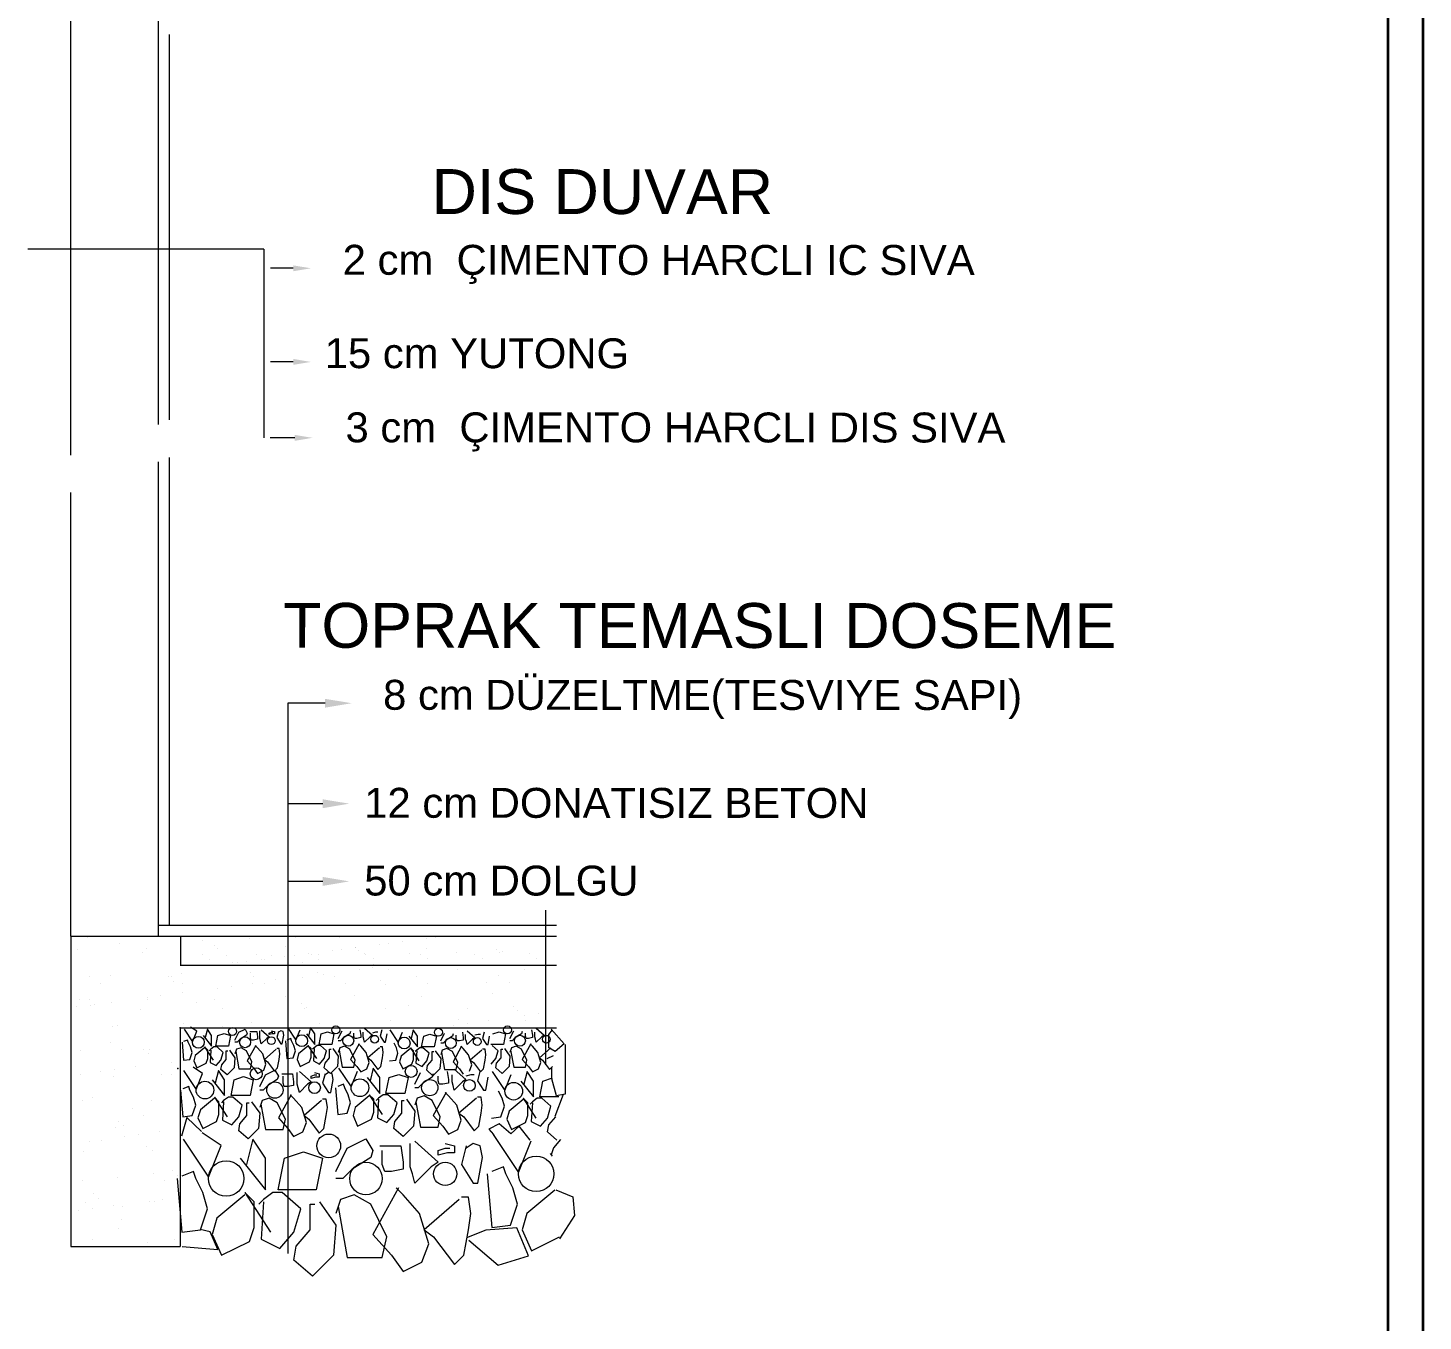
# Model space of a CAD drawing. Header units: inches. Extents: x -7543 to -822, y 102837 to 190349.
# Drawn here: x -822.149 to -821.9896, y 102836.8898 to 102837.0377 of the extents above; entities that cross this region are included whole.
import ezdxf

# ---------------------------------------------------------------- set-up
doc = ezdxf.new("R2010")
doc.units = ezdxf.units.IN
doc.header["$MEASUREMENT"] = 0
doc.layers.add('DUVAR', color=7, linetype='Continuous', lineweight=35, true_color=0xfc4642)
doc.layers.add('PENCERE', color=7, linetype='Continuous', lineweight=18, true_color=0xffb360)
doc.styles.add('MAHAL', font='arial.ttf', dxfattribs={"height": 0.13})

msp = doc.modelspace()

# ---------------------------------------------------------------- linework, layer by layer
at = {"layer": 'DUVAR'}
for p, q in [((-821.98956, 102836.66508), (-821.98956, 102837.43946)), ((-821.99356, 102836.66908), (-821.99356, 102837.43546))]:
    msp.add_line(p, q, dxfattribs=at)
at = {"layer": 'PENCERE'}
for p, q in [((-822.14412, 102836.98882), (-822.14412, 102837.03847)), ((-822.13412, 102836.99236), (-822.13412, 102837.03847)), ((-822.13287, 102837.03694), (-822.13287, 102836.99288)), ((-822.12208, 102837.0124), (-822.14903, 102837.0124)), ((-822.12208, 102837.0124), (-822.12208, 102836.99082)), ((-822.1187, 102837.01021), (-822.12131, 102837.01021)), ((-822.1187, 102836.9995), (-822.12131, 102836.9995)), ((-822.11852, 102836.99082), (-822.12135, 102836.99082)), ((-822.13412, 102836.93384), (-822.13412, 102836.98806)), ((-822.13287, 102836.98856), (-822.13287, 102836.93509)), ((-822.14412, 102836.93384), (-822.14412, 102836.98457)), ((-822.11931, 102836.96047), (-822.11931, 102836.89755)), ((-822.11507, 102836.96047), (-822.11931, 102836.96047)), ((-822.11533, 102836.94898), (-822.11925, 102836.94898)), ((-822.11533, 102836.94009), (-822.11925, 102836.94009)), ((-822.08988, 102836.93679), (-822.08988, 102836.91911)), ((-822.13404, 102836.93509), (-822.08862, 102836.93509)), ((-822.14412, 102836.93384), (-822.14412, 102836.89834)), ((-822.14412, 102836.93384), (-822.08862, 102836.93384)), ((-822.14224, 102836.93367), (-822.14224, 102836.93367)), ((-822.13156, 102836.93052), (-822.13156, 102836.93388)), ((-822.12911, 102836.93338), (-822.12911, 102836.93338)), ((-822.12371, 102836.93358), (-822.12371, 102836.93358)), ((-822.11848, 102836.93364), (-822.11848, 102836.93364)), ((-822.11336, 102836.93362), (-822.11336, 102836.93362)), ((-822.10796, 102836.93381), (-822.10796, 102836.93381)), ((-822.10622, 102836.93324), (-822.10622, 102836.93324)), ((-822.1035, 102836.9336), (-822.1035, 102836.9336)), ((-822.10246, 102836.93373), (-822.10246, 102836.93373)), ((-822.14337, 102836.93232), (-822.14337, 102836.93232)), ((-822.13858, 102836.933), (-822.13858, 102836.933)), ((-822.13591, 102836.93191), (-822.13591, 102836.93191)), ((-822.13552, 102836.93242), (-822.13552, 102836.93242)), ((-822.12909, 102836.93173), (-822.12909, 102836.93173)), ((-822.12774, 102836.93281), (-822.12774, 102836.93281)), ((-822.12737, 102836.93247), (-822.12737, 102836.93247)), ((-822.12629, 102836.9316), (-822.12629, 102836.9316)), ((-822.12287, 102836.93174), (-822.12287, 102836.93174)), ((-822.12118, 102836.93157), (-822.12118, 102836.93157)), ((-822.11961, 102836.93263), (-822.11961, 102836.93263)), ((-822.11861, 102836.93161), (-822.11861, 102836.93161)), ((-822.11698, 102836.93182), (-822.11698, 102836.93182)), ((-822.11664, 102836.93175), (-822.11664, 102836.93175)), ((-822.11577, 102836.93177), (-822.11577, 102836.93177)), ((-822.11427, 102836.93218), (-822.11427, 102836.93218)), ((-822.11323, 102836.93232), (-822.11323, 102836.93232)), ((-822.11161, 102836.93256), (-822.11161, 102836.93256)), ((-822.1116, 102836.93253), (-822.1116, 102836.93253)), ((-822.11124, 102836.93222), (-822.11124, 102836.93222)), ((-822.11054, 102836.93184), (-822.11054, 102836.93184)), ((-822.11041, 102836.93176), (-822.11041, 102836.93176)), ((-822.10888, 102836.93289), (-822.10888, 102836.93289)), ((-822.10784, 102836.93302), (-822.10784, 102836.93302)), ((-822.10542, 102836.93181), (-822.10542, 102836.93181)), ((-822.10418, 102836.93177), (-822.10418, 102836.93177)), ((-822.10349, 102836.93238), (-822.10349, 102836.93238)), ((-822.10002, 102836.93201), (-822.10002, 102836.93201)), ((-822.09795, 102836.93178), (-822.09795, 102836.93178)), ((-822.09549, 102836.93231), (-822.09549, 102836.93231)), ((-822.09512, 102836.93198), (-822.09512, 102836.93198)), ((-822.09479, 102836.93207), (-822.09479, 102836.93207)), ((-822.09172, 102836.93179), (-822.09172, 102836.93179)), ((-822.13162, 102836.93053), (-822.08862, 102836.93053)), ((-822.13153, 102836.93153), (-822.13153, 102836.93153)), ((-822.12825, 102836.93119), (-822.12825, 102836.93119)), ((-822.12563, 102836.93087), (-822.12563, 102836.93087)), ((-822.12503, 102836.93076), (-822.12503, 102836.93076)), ((-822.12399, 102836.9309), (-822.12399, 102836.9309)), ((-822.12237, 102836.93111), (-822.12237, 102836.93111)), ((-822.12202, 102836.9312), (-822.12202, 102836.9312)), ((-822.11965, 102836.93147), (-822.11965, 102836.93147)), ((-822.11762, 102836.93081), (-822.11762, 102836.93081)), ((-822.11579, 102836.93121), (-822.11579, 102836.93121)), ((-822.11117, 102836.93), (-822.11117, 102836.93)), ((-822.10961, 102836.9302), (-822.10961, 102836.9302)), ((-822.10957, 102836.93122), (-822.10957, 102836.93122)), ((-822.1095, 102836.93063), (-822.1095, 102836.93063)), ((-822.10783, 102836.92996), (-822.10783, 102836.92996)), ((-822.10717, 102836.93052), (-822.10717, 102836.93052)), ((-822.10334, 102836.93123), (-822.10334, 102836.93123)), ((-822.1015, 102836.93056), (-822.1015, 102836.93056)), ((-822.09998, 102836.93006), (-822.09998, 102836.93006)), ((-822.09711, 102836.93124), (-822.09711, 102836.93124)), ((-822.09231, 102836.93002), (-822.09231, 102836.93002)), ((-822.09088, 102836.93126), (-822.09088, 102836.93126)), ((-822.14197, 102836.9292), (-822.14197, 102836.9292)), ((-822.14071, 102836.92839), (-822.14071, 102836.92839)), ((-822.13957, 102836.92931), (-822.13957, 102836.92931)), ((-822.13293, 102836.92917), (-822.13293, 102836.92917)), ((-822.13263, 102836.92922), (-822.13263, 102836.92922)), ((-822.13237, 102836.92867), (-822.13237, 102836.92867)), ((-822.13146, 102836.9296), (-822.13146, 102836.9296)), ((-822.13137, 102836.92841), (-822.13137, 102836.92841)), ((-822.12361, 102836.9297), (-822.12361, 102836.9297)), ((-822.12332, 102836.9284), (-822.12332, 102836.9284)), ((-822.12329, 102836.92923), (-822.12329, 102836.92923)), ((-822.12202, 102836.92843), (-822.12202, 102836.92843)), ((-822.12075, 102836.92891), (-822.12075, 102836.92891)), ((-822.11925, 102836.92893), (-822.11925, 102836.92893)), ((-822.11769, 102836.92914), (-822.11769, 102836.92914)), ((-822.11594, 102836.92967), (-822.11594, 102836.92967)), ((-822.11525, 102836.92946), (-822.11525, 102836.92946)), ((-822.11395, 102836.92925), (-822.11395, 102836.92925)), ((-822.11268, 102836.92844), (-822.11268, 102836.92844)), ((-822.10874, 102836.9288), (-822.10874, 102836.9288)), ((-822.1046, 102836.92927), (-822.1046, 102836.92927)), ((-822.10334, 102836.92846), (-822.10334, 102836.92846)), ((-822.09656, 102836.92854), (-822.09656, 102836.92854)), ((-822.09526, 102836.92928), (-822.09526, 102836.92928)), ((-822.094, 102836.92848), (-822.094, 102836.92848)), ((-822.1354, 102836.92681), (-822.1354, 102836.92681)), ((-822.13384, 102836.92701), (-822.13384, 102836.92701)), ((-822.1314, 102836.92733), (-822.1314, 102836.92733)), ((-822.12732, 102836.92787), (-822.12732, 102836.92787)), ((-822.12576, 102836.92808), (-822.12576, 102836.92808)), ((-822.11955, 102836.92689), (-822.11955, 102836.92689)), ((-822.1117, 102836.92699), (-822.1117, 102836.92699)), ((-822.10819, 102836.9283), (-822.10819, 102836.9283)), ((-822.10403, 102836.92696), (-822.10403, 102836.92696)), ((-822.09592, 102836.92725), (-822.09592, 102836.92725)), ((-822.14348, 102836.92574), (-822.14348, 102836.92574)), ((-822.14318, 102836.92654), (-822.14318, 102836.92654)), ((-822.14195, 102836.92654), (-822.14195, 102836.92654)), ((-822.14191, 102836.92595), (-822.14191, 102836.92595)), ((-822.14139, 102836.92603), (-822.14139, 102836.92603)), ((-822.13947, 102836.92627), (-822.13947, 102836.92627)), ((-822.13615, 102836.92549), (-822.13615, 102836.92549)), ((-822.13533, 102836.92664), (-822.13533, 102836.92664)), ((-822.12976, 102836.92627), (-822.12976, 102836.92627)), ((-822.12766, 102836.9266), (-822.12766, 102836.9266)), ((-822.12681, 102836.92551), (-822.12681, 102836.92551)), ((-822.11776, 102836.92617), (-822.11776, 102836.92617)), ((-822.11747, 102836.92552), (-822.11747, 102836.92552)), ((-822.11721, 102836.92566), (-822.11721, 102836.92566)), ((-822.10813, 102836.92554), (-822.10813, 102836.92554)), ((-822.10558, 102836.92591), (-822.10558, 102836.92591)), ((-822.09878, 102836.92556), (-822.09878, 102836.92556)), ((-822.09357, 102836.9258), (-822.09357, 102836.9258)), ((-822.09302, 102836.9253), (-822.09302, 102836.9253)), ((-822.13878, 102836.92364), (-822.13878, 102836.92364)), ((-822.13127, 102836.92382), (-822.13127, 102836.92382)), ((-822.12342, 102836.92392), (-822.12342, 102836.92392)), ((-822.11575, 102836.92389), (-822.11575, 102836.92389)), ((-822.10764, 102836.92418), (-822.10764, 102836.92418)), ((-822.10033, 102836.92366), (-822.10033, 102836.92366)), ((-822.09979, 102836.92428), (-822.09979, 102836.92428)), ((-822.09877, 102836.92386), (-822.09877, 102836.92386)), ((-822.09633, 102836.92418), (-822.09633, 102836.92418)), ((-822.09226, 102836.92472), (-822.09226, 102836.92472)), ((-822.09212, 102836.92424), (-822.09212, 102836.92424)), ((-822.0907, 102836.92493), (-822.0907, 102836.92493)), ((-822.13938, 102836.92353), (-822.13938, 102836.92353)), ((-822.13162, 102836.92334), (-822.08862, 102836.92334)), ((-822.13162, 102836.92334), (-822.13162, 102836.89834)), ((-822.13118, 102836.92319), (-822.13021, 102836.92174)), ((-822.12973, 102836.92295), (-822.13045, 102836.92343)), ((-822.13021, 102836.92174), (-822.12973, 102836.92295)), ((-822.12901, 102836.92246), (-822.12804, 102836.92126)), ((-822.12852, 102836.92319), (-822.12876, 102836.92222)), ((-822.12804, 102836.92246), (-822.12852, 102836.92319)), ((-822.12804, 102836.92126), (-822.12804, 102836.92246)), ((-822.12756, 102836.92126), (-822.12732, 102836.92246)), ((-822.12732, 102836.92246), (-822.12659, 102836.92271)), ((-822.12678, 102836.92354), (-822.12678, 102836.92354)), ((-822.12659, 102836.92271), (-822.12587, 102836.92246)), ((-822.12587, 102836.92246), (-822.12611, 102836.92126)), ((-822.12537, 102836.92195), (-822.12492, 102836.92284)), ((-822.12475, 102836.92204), (-822.1251, 102836.92169)), ((-822.12492, 102836.92284), (-822.12421, 102836.9232)), ((-822.12404, 102836.92249), (-822.12475, 102836.92204)), ((-822.12421, 102836.9232), (-822.12395, 102836.92275)), ((-822.12395, 102836.92275), (-822.12404, 102836.92249)), ((-822.12368, 102836.92293), (-822.12288, 102836.92293)), ((-822.12359, 102836.92258), (-822.12359, 102836.92275)), ((-822.12359, 102836.92222), (-822.12359, 102836.92258)), ((-822.1235, 102836.92195), (-822.12359, 102836.92222)), ((-822.12279, 102836.92204), (-822.12324, 102836.92195)), ((-822.12288, 102836.92293), (-822.12279, 102836.92231)), ((-822.12279, 102836.92231), (-822.12279, 102836.92204)), ((-822.12253, 102836.92266), (-822.12253, 102836.92302)), ((-822.12253, 102836.92213), (-822.12253, 102836.92266)), ((-822.12244, 102836.92187), (-822.12253, 102836.92213)), ((-822.12235, 102836.92311), (-822.12146, 102836.92231)), ((-822.12173, 102836.92213), (-822.12235, 102836.92151)), ((-822.12146, 102836.92231), (-822.12173, 102836.92213)), ((-822.12146, 102836.92275), (-822.1212, 102836.92284)), ((-822.12146, 102836.92258), (-822.12146, 102836.92275)), ((-822.12111, 102836.92266), (-822.12146, 102836.92258)), ((-822.1212, 102836.92302), (-822.12084, 102836.92293)), ((-822.1212, 102836.92284), (-822.12102, 102836.92284)), ((-822.12084, 102836.92266), (-822.12111, 102836.92266)), ((-822.12084, 102836.92293), (-822.12084, 102836.92266)), ((-822.1204, 102836.92293), (-822.12057, 102836.92222)), ((-822.12057, 102836.92222), (-822.12013, 102836.92151)), ((-822.12013, 102836.92302), (-822.1204, 102836.92284)), ((-822.11986, 102836.92293), (-822.12013, 102836.92302)), ((-822.11995, 102836.92151), (-822.11978, 102836.92249)), ((-822.11978, 102836.92249), (-822.11986, 102836.92293)), ((-822.11898, 102836.92213), (-822.11942, 102836.92195)), ((-822.11937, 102836.92337), (-822.1184, 102836.92192)), ((-822.11889, 102836.92187), (-822.11898, 102836.92213)), ((-822.1184, 102836.92192), (-822.11792, 102836.92312)), ((-822.1172, 102836.92264), (-822.11623, 102836.92144)), ((-822.11672, 102836.92337), (-822.11696, 102836.9224)), ((-822.11623, 102836.92264), (-822.11672, 102836.92337)), ((-822.11623, 102836.92144), (-822.11623, 102836.92264)), ((-822.11575, 102836.92144), (-822.11551, 102836.92264)), ((-822.11551, 102836.92264), (-822.11479, 102836.92288)), ((-822.11479, 102836.92288), (-822.11406, 102836.92264)), ((-822.11406, 102836.92264), (-822.1143, 102836.92144)), ((-822.11356, 102836.92213), (-822.11312, 102836.92302)), ((-822.11294, 102836.92222), (-822.11329, 102836.92187)), ((-822.11223, 102836.92266), (-822.11294, 102836.92222)), ((-822.11214, 102836.92293), (-822.11223, 102836.92266)), ((-822.11179, 102836.9224), (-822.11179, 102836.92275)), ((-822.1117, 102836.92213), (-822.11179, 102836.9224)), ((-822.11143, 102836.92213), (-822.1117, 102836.92213)), ((-822.11099, 102836.92222), (-822.11143, 102836.92213)), ((-822.11108, 102836.92311), (-822.11099, 102836.92249)), ((-822.11099, 102836.92249), (-822.11099, 102836.92222)), ((-822.11072, 102836.92231), (-822.11072, 102836.92284)), ((-822.11063, 102836.92204), (-822.11072, 102836.92231)), ((-822.11054, 102836.92169), (-822.11063, 102836.92204)), ((-822.11054, 102836.92329), (-822.10965, 102836.92249)), ((-822.10992, 102836.92231), (-822.11054, 102836.92169)), ((-822.10965, 102836.92249), (-822.10992, 102836.92231)), ((-822.1093, 102836.92284), (-822.10965, 102836.92275)), ((-822.10903, 102836.92284), (-822.1093, 102836.92284)), ((-822.10859, 102836.92311), (-822.10877, 102836.9224)), ((-822.10877, 102836.9224), (-822.10832, 102836.92169)), ((-822.10815, 102836.92169), (-822.10797, 102836.92266)), ((-822.10765, 102836.9231), (-822.10669, 102836.92165)), ((-822.10669, 102836.92165), (-822.1062, 102836.92286)), ((-822.10548, 102836.92238), (-822.10451, 102836.92117)), ((-822.105, 102836.9231), (-822.10524, 102836.92213)), ((-822.10451, 102836.92238), (-822.105, 102836.9231)), ((-822.10451, 102836.92117), (-822.10451, 102836.92238)), ((-822.10403, 102836.92117), (-822.10379, 102836.92238)), ((-822.10379, 102836.92238), (-822.10307, 102836.92262)), ((-822.10307, 102836.92262), (-822.10234, 102836.92238)), ((-822.10234, 102836.92238), (-822.10258, 102836.92117)), ((-822.10184, 102836.92187), (-822.1014, 102836.92275)), ((-822.10051, 102836.9224), (-822.10122, 102836.92195)), ((-822.10042, 102836.92266), (-822.10051, 102836.9224)), ((-822.10007, 102836.92213), (-822.10007, 102836.92249)), ((-822.09998, 102836.92187), (-822.10007, 102836.92213)), ((-822.09936, 102836.92284), (-822.09927, 102836.92222)), ((-822.09927, 102836.92222), (-822.09927, 102836.92195)), ((-822.099, 102836.92204), (-822.099, 102836.92258)), ((-822.09891, 102836.92178), (-822.099, 102836.92204)), ((-822.09882, 102836.92302), (-822.09794, 102836.92222)), ((-822.0982, 102836.92204), (-822.09882, 102836.92142)), ((-822.09794, 102836.92222), (-822.0982, 102836.92204)), ((-822.09758, 102836.92258), (-822.09794, 102836.92249)), ((-822.09731, 102836.92258), (-822.09758, 102836.92258)), ((-822.09687, 102836.92284), (-822.09705, 102836.92213)), ((-822.09705, 102836.92213), (-822.0966, 102836.92142)), ((-822.09643, 102836.92142), (-822.09625, 102836.9224)), ((-822.09589, 102836.92264), (-822.09517, 102836.92288)), ((-822.09517, 102836.92288), (-822.09444, 102836.92264)), ((-822.09444, 102836.92264), (-822.09468, 102836.92144)), ((-822.09394, 102836.92213), (-822.0935, 102836.92302)), ((-822.09332, 102836.92222), (-822.09367, 102836.92187)), ((-822.09261, 102836.92266), (-822.09332, 102836.92222)), ((-822.09252, 102836.92293), (-822.09261, 102836.92266)), ((-822.09217, 102836.9224), (-822.09217, 102836.92275)), ((-822.09208, 102836.92213), (-822.09217, 102836.9224)), ((-822.09181, 102836.92213), (-822.09208, 102836.92213)), ((-822.09137, 102836.92222), (-822.09181, 102836.92213)), ((-822.09146, 102836.92311), (-822.09137, 102836.92249)), ((-822.09137, 102836.92249), (-822.09137, 102836.92222)), ((-822.0911, 102836.92231), (-822.0911, 102836.92284)), ((-822.09101, 102836.92204), (-822.0911, 102836.92231)), ((-822.09092, 102836.92169), (-822.09101, 102836.92204)), ((-822.09092, 102836.92329), (-822.09003, 102836.92249)), ((-822.0903, 102836.92231), (-822.09092, 102836.92169)), ((-822.09003, 102836.92249), (-822.0903, 102836.92231)), ((-822.08949, 102836.92257), (-822.08905, 102836.92311)), ((-822.08949, 102836.92107), (-822.08949, 102836.92257)), ((-822.08923, 102836.9232), (-822.08772, 102836.92151)), ((-822.143, 102836.92076), (-822.143, 102836.92076)), ((-822.13955, 102836.92169), (-822.13955, 102836.92169)), ((-822.13829, 102836.92088), (-822.13829, 102836.92088)), ((-822.1358, 102836.92091), (-822.1358, 102836.92091)), ((-822.13524, 102836.9204), (-822.13524, 102836.9204)), ((-822.13514, 102836.92086), (-822.13514, 102836.92086)), ((-822.13141, 102836.92169), (-822.13123, 102836.91965)), ((-822.13078, 102836.92195), (-822.13123, 102836.92178)), ((-822.1307, 102836.92169), (-822.13078, 102836.92195)), ((-822.13043, 102836.92116), (-822.1307, 102836.92169)), ((-822.13052, 102836.91974), (-822.13025, 102836.92053)), ((-822.13025, 102836.92053), (-822.13043, 102836.92116)), ((-822.12883, 102836.92107), (-822.1299, 102836.92018)), ((-822.12848, 102836.9208), (-822.12883, 102836.92116)), ((-822.12883, 102836.92116), (-822.12785, 102836.91965)), ((-822.12848, 102836.91982), (-822.12848, 102836.9208)), ((-822.12812, 102836.92089), (-822.1283, 102836.92071)), ((-822.12812, 102836.9208), (-822.12821, 102836.91938)), ((-822.12777, 102836.92116), (-822.12812, 102836.92089)), ((-822.12741, 102836.92116), (-822.12777, 102836.92116)), ((-822.12611, 102836.92126), (-822.12756, 102836.92126)), ((-822.1267, 102836.92053), (-822.12741, 102836.92116)), ((-822.12697, 102836.91965), (-822.1267, 102836.92053)), ((-822.12635, 102836.91974), (-822.12635, 102836.92071)), ((-822.12635, 102836.92071), (-822.12617, 102836.92071)), ((-822.12599, 102836.9208), (-822.12537, 102836.91991)), ((-822.1251, 102836.92169), (-822.12537, 102836.92169)), ((-822.12519, 102836.92089), (-822.12537, 102836.92036)), ((-822.12528, 102836.92062), (-822.12492, 102836.91867)), ((-822.12466, 102836.92107), (-822.12519, 102836.92089)), ((-822.12404, 102836.92071), (-822.12466, 102836.92107)), ((-822.12342, 102836.91947), (-822.12404, 102836.92071)), ((-822.12297, 102836.92133), (-822.12395, 102836.91956)), ((-822.12324, 102836.92195), (-822.1235, 102836.92195)), ((-822.12279, 102836.92107), (-822.12306, 102836.92133)), ((-822.12217, 102836.92036), (-822.12279, 102836.92107)), ((-822.12235, 102836.92151), (-822.12244, 102836.92187)), ((-822.12066, 102836.92089), (-822.122, 102836.91974)), ((-822.12031, 102836.92098), (-822.12057, 102836.92098)), ((-822.12022, 102836.92036), (-822.12031, 102836.92098)), ((-822.12013, 102836.92151), (-822.11995, 102836.92151)), ((-822.1196, 102836.92187), (-822.11942, 102836.91982)), ((-822.11862, 102836.92133), (-822.11889, 102836.92187)), ((-822.11871, 102836.91991), (-822.11844, 102836.92071)), ((-822.11844, 102836.92071), (-822.11862, 102836.92133)), ((-822.11702, 102836.92124), (-822.11809, 102836.92036)), ((-822.11702, 102836.92133), (-822.11605, 102836.91982)), ((-822.11667, 102836.92098), (-822.11702, 102836.92133)), ((-822.11667, 102836.92), (-822.11667, 102836.92098)), ((-822.11631, 102836.92107), (-822.11649, 102836.92089)), ((-822.11631, 102836.92098), (-822.1164, 102836.91956)), ((-822.11596, 102836.92133), (-822.11631, 102836.92107)), ((-822.1156, 102836.92133), (-822.11596, 102836.92133)), ((-822.1143, 102836.92144), (-822.11575, 102836.92144)), ((-822.11489, 102836.92071), (-822.1156, 102836.92133)), ((-822.11516, 102836.91982), (-822.11489, 102836.92071)), ((-822.11454, 102836.92089), (-822.11436, 102836.92089)), ((-822.11454, 102836.91991), (-822.11454, 102836.92089)), ((-822.11418, 102836.92098), (-822.11356, 102836.92009)), ((-822.11329, 102836.92187), (-822.11356, 102836.92187)), ((-822.11338, 102836.92107), (-822.11356, 102836.92053)), ((-822.11347, 102836.9208), (-822.11312, 102836.91885)), ((-822.11285, 102836.92124), (-822.11338, 102836.92107)), ((-822.11223, 102836.92089), (-822.11285, 102836.92124)), ((-822.11161, 102836.91965), (-822.11223, 102836.92089)), ((-822.11116, 102836.92151), (-822.11214, 102836.91974)), ((-822.11099, 102836.92124), (-822.11125, 102836.92151)), ((-822.11037, 102836.92053), (-822.11099, 102836.92124)), ((-822.11001, 102836.91938), (-822.11037, 102836.92053)), ((-822.10886, 102836.92107), (-822.11019, 102836.91991)), ((-822.1085, 102836.92116), (-822.10877, 102836.92116)), ((-822.10841, 102836.92053), (-822.1085, 102836.92116)), ((-822.1085, 102836.91991), (-822.10841, 102836.92053)), ((-822.10832, 102836.92169), (-822.10815, 102836.92169)), ((-822.1069, 102836.92107), (-822.10717, 102836.9216)), ((-822.10699, 102836.91965), (-822.10673, 102836.92045)), ((-822.10673, 102836.92045), (-822.1069, 102836.92107)), ((-822.1053, 102836.92098), (-822.10637, 102836.92009)), ((-822.10495, 102836.92071), (-822.1053, 102836.92107)), ((-822.1053, 102836.92107), (-822.10433, 102836.91956)), ((-822.10495, 102836.91974), (-822.10495, 102836.92071)), ((-822.10459, 102836.9208), (-822.10477, 102836.92062)), ((-822.10459, 102836.92071), (-822.10468, 102836.91929)), ((-822.10424, 102836.92107), (-822.10459, 102836.9208)), ((-822.10388, 102836.92107), (-822.10424, 102836.92107)), ((-822.10258, 102836.92117), (-822.10403, 102836.92117)), ((-822.10317, 102836.92045), (-822.10388, 102836.92107)), ((-822.10344, 102836.91956), (-822.10317, 102836.92045)), ((-822.10282, 102836.91965), (-822.10282, 102836.92062)), ((-822.10282, 102836.92062), (-822.10264, 102836.92062)), ((-822.10246, 102836.92071), (-822.10184, 102836.91982)), ((-822.10158, 102836.9216), (-822.10184, 102836.9216)), ((-822.10166, 102836.9208), (-822.10184, 102836.92027)), ((-822.10175, 102836.92053), (-822.1014, 102836.91858)), ((-822.10113, 102836.92098), (-822.10166, 102836.9208)), ((-822.10122, 102836.92195), (-822.10158, 102836.9216)), ((-822.10051, 102836.92062), (-822.10113, 102836.92098)), ((-822.09989, 102836.91938), (-822.10051, 102836.92062)), ((-822.09945, 102836.92124), (-822.10042, 102836.91947)), ((-822.09971, 102836.92187), (-822.09998, 102836.92187)), ((-822.09927, 102836.92195), (-822.09971, 102836.92187)), ((-822.09927, 102836.92098), (-822.09953, 102836.92124)), ((-822.09865, 102836.92027), (-822.09927, 102836.92098)), ((-822.09882, 102836.92142), (-822.09891, 102836.92178)), ((-822.09714, 102836.9208), (-822.09847, 102836.91965)), ((-822.09678, 102836.92089), (-822.09705, 102836.92089)), ((-822.09669, 102836.92027), (-822.09678, 102836.92089)), ((-822.0966, 102836.92142), (-822.09643, 102836.92142)), ((-822.09468, 102836.92144), (-822.09613, 102836.92144)), ((-822.09527, 102836.92071), (-822.09598, 102836.92133)), ((-822.09554, 102836.91982), (-822.09527, 102836.92071)), ((-822.09492, 102836.92089), (-822.09474, 102836.92089)), ((-822.09492, 102836.91991), (-822.09492, 102836.92089)), ((-822.09456, 102836.92098), (-822.09394, 102836.92009)), ((-822.09367, 102836.92187), (-822.09394, 102836.92187)), ((-822.09376, 102836.92107), (-822.09394, 102836.92053)), ((-822.09385, 102836.9208), (-822.0935, 102836.91885)), ((-822.09323, 102836.92124), (-822.09376, 102836.92107)), ((-822.09261, 102836.92089), (-822.09323, 102836.92124)), ((-822.09199, 102836.91965), (-822.09261, 102836.92089)), ((-822.09154, 102836.92151), (-822.09252, 102836.91974)), ((-822.09137, 102836.92124), (-822.09163, 102836.92151)), ((-822.09075, 102836.92053), (-822.09137, 102836.92124)), ((-822.09039, 102836.91938), (-822.09075, 102836.92053)), ((-822.08924, 102836.92107), (-822.09057, 102836.91991)), ((-822.08878, 102836.92062), (-822.08949, 102836.92107)), ((-822.08772, 102836.92151), (-822.08878, 102836.92062)), ((-822.08763, 102836.92142), (-822.08763, 102836.91574)), ((-822.13671, 102836.91887), (-822.13671, 102836.91887)), ((-822.13263, 102836.9194), (-822.13263, 102836.9194)), ((-822.13123, 102836.91965), (-822.13052, 102836.91974)), ((-822.12907, 102836.91812), (-822.13015, 102836.91884)), ((-822.1299, 102836.92018), (-822.13007, 102836.91956)), ((-822.13007, 102836.91956), (-822.12972, 102836.91876)), ((-822.12972, 102836.91876), (-822.12865, 102836.91929)), ((-822.12865, 102836.91929), (-822.12848, 102836.91982)), ((-822.12821, 102836.91938), (-822.1275, 102836.91903)), ((-822.1275, 102836.91903), (-822.12697, 102836.91965)), ((-822.12697, 102836.91858), (-822.12688, 102836.91911)), ((-822.12688, 102836.91911), (-822.12635, 102836.91974)), ((-822.12537, 102836.91991), (-822.12546, 102836.91876)), ((-822.12395, 102836.91956), (-822.12324, 102836.91876)), ((-822.12359, 102836.91867), (-822.12342, 102836.91947)), ((-822.12182, 102836.9192), (-822.12217, 102836.92036)), ((-822.12208, 102836.91849), (-822.12182, 102836.9192)), ((-822.122, 102836.91974), (-822.12164, 102836.91947)), ((-822.12164, 102836.91947), (-822.12084, 102836.9184)), ((-822.12049, 102836.91876), (-822.12031, 102836.91974)), ((-822.12031, 102836.91974), (-822.12022, 102836.92036)), ((-822.11942, 102836.91982), (-822.11871, 102836.91991)), ((-822.11809, 102836.92036), (-822.11827, 102836.91974)), ((-822.11827, 102836.91974), (-822.11791, 102836.91894)), ((-822.11791, 102836.91894), (-822.11685, 102836.91947)), ((-822.11685, 102836.91947), (-822.11667, 102836.92)), ((-822.1164, 102836.91956), (-822.11569, 102836.9192)), ((-822.11569, 102836.9192), (-822.11516, 102836.91982)), ((-822.11516, 102836.91876), (-822.11507, 102836.91929)), ((-822.11507, 102836.91929), (-822.11454, 102836.91991)), ((-822.11365, 102836.91894), (-822.11445, 102836.91814)), ((-822.11356, 102836.92009), (-822.11365, 102836.91894)), ((-822.11312, 102836.91885), (-822.11179, 102836.91885)), ((-822.11214, 102836.91974), (-822.11143, 102836.91894)), ((-822.11179, 102836.91885), (-822.11161, 102836.91965)), ((-822.11143, 102836.91894), (-822.11099, 102836.91832)), ((-822.11028, 102836.91867), (-822.11001, 102836.91938)), ((-822.11019, 102836.91991), (-822.10983, 102836.91965)), ((-822.10983, 102836.91965), (-822.10903, 102836.91858)), ((-822.10903, 102836.91858), (-822.10868, 102836.91894)), ((-822.10868, 102836.91894), (-822.1085, 102836.91991)), ((-822.1077, 102836.91956), (-822.10699, 102836.91965)), ((-822.10637, 102836.92009), (-822.10655, 102836.91947)), ((-822.10655, 102836.91947), (-822.10619, 102836.91867)), ((-822.10619, 102836.91867), (-822.10513, 102836.9192)), ((-822.10513, 102836.9192), (-822.10495, 102836.91974)), ((-822.10468, 102836.91929), (-822.10397, 102836.91894)), ((-822.10397, 102836.91894), (-822.10344, 102836.91956)), ((-822.10344, 102836.91849), (-822.10335, 102836.91903)), ((-822.10335, 102836.91903), (-822.10282, 102836.91965)), ((-822.10184, 102836.91982), (-822.10193, 102836.91867)), ((-822.10042, 102836.91947), (-822.09971, 102836.91867)), ((-822.10007, 102836.91858), (-822.09989, 102836.91938)), ((-822.09829, 102836.91911), (-822.09865, 102836.92027)), ((-822.09856, 102836.9184), (-822.09829, 102836.91911)), ((-822.09847, 102836.91965), (-822.09811, 102836.91938)), ((-822.09811, 102836.91938), (-822.09731, 102836.91832)), ((-822.09696, 102836.91867), (-822.09678, 102836.91965)), ((-822.09678, 102836.91965), (-822.09669, 102836.92027)), ((-822.09607, 102836.9192), (-822.09554, 102836.91982)), ((-822.09554, 102836.91876), (-822.09545, 102836.91929)), ((-822.09545, 102836.91929), (-822.09492, 102836.91991)), ((-822.09403, 102836.91894), (-822.09483, 102836.91814)), ((-822.09394, 102836.92009), (-822.09403, 102836.91894)), ((-822.0935, 102836.91885), (-822.09217, 102836.91885)), ((-822.09252, 102836.91974), (-822.09181, 102836.91894)), ((-822.09217, 102836.91885), (-822.09199, 102836.91965)), ((-822.09181, 102836.91894), (-822.09137, 102836.91832)), ((-822.09066, 102836.91867), (-822.09039, 102836.91938)), ((-822.09057, 102836.91991), (-822.09021, 102836.91965)), ((-822.09021, 102836.91965), (-822.08941, 102836.91858)), ((-822.08968, 102836.91982), (-822.08897, 102836.92018)), ((-822.08941, 102836.91858), (-822.08906, 102836.91894)), ((-822.08914, 102836.91752), (-822.08914, 102836.91885)), ((-822.08914, 102836.91885), (-822.08909, 102836.91884)), ((-822.14307, 102836.91796), (-822.14307, 102836.91796)), ((-822.14071, 102836.91834), (-822.14071, 102836.91834)), ((-822.13919, 102836.91775), (-822.13919, 102836.91775)), ((-822.13915, 102836.91855), (-822.13915, 102836.91855)), ((-822.13373, 102836.91798), (-822.13373, 102836.91798)), ((-822.13263, 102836.91801), (-822.13263, 102836.91801)), ((-822.13124, 102836.91848), (-822.12979, 102836.91631)), ((-822.12979, 102836.91631), (-822.12907, 102836.91812)), ((-822.12798, 102836.9174), (-822.12654, 102836.91559)), ((-822.12726, 102836.91848), (-822.12762, 102836.91703)), ((-822.12654, 102836.9174), (-822.12726, 102836.91848)), ((-822.12626, 102836.91796), (-822.12697, 102836.91858)), ((-822.12654, 102836.91559), (-822.12654, 102836.9174)), ((-822.12546, 102836.91876), (-822.12626, 102836.91796)), ((-822.12581, 102836.91559), (-822.12545, 102836.9174)), ((-822.12545, 102836.9174), (-822.12437, 102836.91776)), ((-822.12492, 102836.91867), (-822.12359, 102836.91867)), ((-822.12437, 102836.91776), (-822.12328, 102836.9174)), ((-822.12328, 102836.9174), (-822.12364, 102836.91559)), ((-822.12324, 102836.91876), (-822.12279, 102836.91814)), ((-822.12279, 102836.91814), (-822.12208, 102836.91849)), ((-822.12253, 102836.91663), (-822.12186, 102836.91796)), ((-822.12186, 102836.91796), (-822.1208, 102836.91849)), ((-822.12053, 102836.91743), (-822.1216, 102836.91676)), ((-822.12084, 102836.9184), (-822.12049, 102836.91876)), ((-822.1208, 102836.91849), (-822.1204, 102836.91783)), ((-822.1204, 102836.91783), (-822.12053, 102836.91743)), ((-822.12, 102836.91809), (-822.1188, 102836.91809)), ((-822.11986, 102836.91756), (-822.11986, 102836.91783)), ((-822.11986, 102836.91703), (-822.11986, 102836.91756)), ((-822.1188, 102836.91809), (-822.11867, 102836.91716)), ((-822.11827, 102836.91769), (-822.11827, 102836.91823)), ((-822.11827, 102836.9169), (-822.11827, 102836.91769)), ((-822.118, 102836.91836), (-822.11667, 102836.91716)), ((-822.11667, 102836.91783), (-822.11627, 102836.91796)), ((-822.11667, 102836.91756), (-822.11667, 102836.91783)), ((-822.11614, 102836.91769), (-822.11667, 102836.91756)), ((-822.11627, 102836.91823), (-822.11574, 102836.91809)), ((-822.11627, 102836.91796), (-822.116, 102836.91796)), ((-822.11574, 102836.91769), (-822.11614, 102836.91769)), ((-822.11574, 102836.91809), (-822.11574, 102836.91769)), ((-822.11507, 102836.91809), (-822.11534, 102836.91703)), ((-822.11445, 102836.91814), (-822.11516, 102836.91876)), ((-822.11467, 102836.91823), (-822.11507, 102836.91796)), ((-822.11427, 102836.91809), (-822.11467, 102836.91823)), ((-822.1144, 102836.91596), (-822.11414, 102836.91743)), ((-822.11414, 102836.91743), (-822.11427, 102836.91809)), ((-822.11353, 102836.91875), (-822.11208, 102836.91658)), ((-822.11208, 102836.91658), (-822.11136, 102836.91838)), ((-822.11099, 102836.91832), (-822.11028, 102836.91867)), ((-822.11027, 102836.91766), (-822.10882, 102836.91585)), ((-822.10955, 102836.91875), (-822.10991, 102836.9173)), ((-822.10882, 102836.91766), (-822.10955, 102836.91875)), ((-822.10882, 102836.91585), (-822.10882, 102836.91766)), ((-822.1081, 102836.91585), (-822.10774, 102836.91766)), ((-822.10774, 102836.91766), (-822.10665, 102836.91802)), ((-822.10665, 102836.91802), (-822.10557, 102836.91766)), ((-822.10557, 102836.91766), (-822.10593, 102836.91585)), ((-822.10482, 102836.9169), (-822.10415, 102836.91823)), ((-822.10282, 102836.91769), (-822.10388, 102836.91703)), ((-822.10273, 102836.91787), (-822.10344, 102836.91849)), ((-822.10269, 102836.91809), (-822.10282, 102836.91769)), ((-822.10193, 102836.91867), (-822.10273, 102836.91787)), ((-822.10215, 102836.91729), (-822.10215, 102836.91783)), ((-822.10202, 102836.9169), (-822.10215, 102836.91729)), ((-822.1014, 102836.91858), (-822.10007, 102836.91858)), ((-822.10109, 102836.91836), (-822.10095, 102836.91743)), ((-822.10095, 102836.91743), (-822.10095, 102836.91703)), ((-822.10055, 102836.91716), (-822.10055, 102836.91796)), ((-822.10029, 102836.91863), (-822.09896, 102836.91743)), ((-822.09971, 102836.91867), (-822.09927, 102836.91805)), ((-822.09896, 102836.91743), (-822.09936, 102836.91716)), ((-822.09842, 102836.91796), (-822.09896, 102836.91783)), ((-822.09802, 102836.91796), (-822.09842, 102836.91796)), ((-822.09736, 102836.91836), (-822.09763, 102836.91729)), ((-822.09763, 102836.91729), (-822.09696, 102836.91623)), ((-822.09731, 102836.91832), (-822.09696, 102836.91867)), ((-822.09669, 102836.91623), (-822.09643, 102836.91769)), ((-822.09595, 102836.91835), (-822.0945, 102836.91618)), ((-822.09483, 102836.91814), (-822.09554, 102836.91876)), ((-822.0945, 102836.91618), (-822.09378, 102836.91799)), ((-822.09269, 102836.91726), (-822.09125, 102836.91545)), ((-822.09197, 102836.91835), (-822.09233, 102836.9169)), ((-822.09125, 102836.91726), (-822.09197, 102836.91835)), ((-822.09137, 102836.91832), (-822.09066, 102836.91867)), ((-822.09125, 102836.91545), (-822.09125, 102836.91726)), ((-822.09052, 102836.91545), (-822.09016, 102836.91726)), ((-822.09016, 102836.91726), (-822.08908, 102836.91762)), ((-822.08861, 102836.91556), (-822.08914, 102836.91752)), ((-822.13158, 102836.91623), (-822.13132, 102836.91317)), ((-822.13065, 102836.91663), (-822.13132, 102836.91636)), ((-822.13052, 102836.91623), (-822.13065, 102836.91663)), ((-822.13012, 102836.91543), (-822.13052, 102836.91623)), ((-822.12213, 102836.91623), (-822.12253, 102836.91623)), ((-822.1216, 102836.91676), (-822.12213, 102836.91623)), ((-822.11893, 102836.9157), (-822.1204, 102836.91304)), ((-822.11973, 102836.91663), (-822.11986, 102836.91703)), ((-822.11933, 102836.91663), (-822.11973, 102836.91663)), ((-822.11867, 102836.91676), (-822.11933, 102836.91663)), ((-822.11867, 102836.9153), (-822.11907, 102836.9157)), ((-822.11867, 102836.91716), (-822.11867, 102836.91676)), ((-822.11813, 102836.9165), (-822.11827, 102836.9169)), ((-822.118, 102836.91596), (-822.11813, 102836.9165)), ((-822.11707, 102836.9169), (-822.118, 102836.91596)), ((-822.11667, 102836.91716), (-822.11707, 102836.9169)), ((-822.11534, 102836.91703), (-822.11467, 102836.91596)), ((-822.11467, 102836.91596), (-822.1144, 102836.91596)), ((-822.11387, 102836.9165), (-822.11361, 102836.91343)), ((-822.11294, 102836.9169), (-822.11361, 102836.91663)), ((-822.11281, 102836.9165), (-822.11294, 102836.9169)), ((-822.11241, 102836.9157), (-822.11281, 102836.9165)), ((-822.11214, 102836.91477), (-822.11241, 102836.9157)), ((-822.10948, 102836.91517), (-822.11001, 102836.9157)), ((-822.11001, 102836.9157), (-822.10854, 102836.91343)), ((-822.10841, 102836.9157), (-822.10894, 102836.9153)), ((-822.10788, 102836.9157), (-822.10841, 102836.9157)), ((-822.10593, 102836.91585), (-822.1081, 102836.91585)), ((-822.10681, 102836.91477), (-822.10788, 102836.9157)), ((-822.10442, 102836.9165), (-822.10482, 102836.9165)), ((-822.10388, 102836.91703), (-822.10442, 102836.9165)), ((-822.10122, 102836.91596), (-822.10269, 102836.9133)), ((-822.10162, 102836.9169), (-822.10202, 102836.9169)), ((-822.10095, 102836.91703), (-822.10162, 102836.9169)), ((-822.10095, 102836.91556), (-822.10135, 102836.91596)), ((-822.10042, 102836.91676), (-822.10055, 102836.91716)), ((-822.10029, 102836.91623), (-822.10042, 102836.91676)), ((-822.09936, 102836.91716), (-822.10029, 102836.91623)), ((-822.09696, 102836.91623), (-822.09669, 102836.91623)), ((-822.09483, 102836.9153), (-822.09523, 102836.9161)), ((-822.08878, 102836.91326), (-822.08781, 102836.91574)), ((-822.08763, 102836.91574), (-822.08861, 102836.91556)), ((-822.14281, 102836.91498), (-822.14281, 102836.91498)), ((-822.14165, 102836.91537), (-822.14165, 102836.91537)), ((-822.13713, 102836.91417), (-822.13713, 102836.91417)), ((-822.13495, 102836.91508), (-822.13495, 102836.91508)), ((-822.13025, 102836.9133), (-822.12985, 102836.9145)), ((-822.12985, 102836.9145), (-822.13012, 102836.91543)), ((-822.12772, 102836.9153), (-822.12932, 102836.91397)), ((-822.12772, 102836.91543), (-822.12626, 102836.91317)), ((-822.12719, 102836.9149), (-822.12772, 102836.91543)), ((-822.12719, 102836.91343), (-822.12719, 102836.9149)), ((-822.12666, 102836.91503), (-822.12692, 102836.91477)), ((-822.12666, 102836.9149), (-822.12679, 102836.91277)), ((-822.12612, 102836.91543), (-822.12666, 102836.91503)), ((-822.12559, 102836.91543), (-822.12612, 102836.91543)), ((-822.12364, 102836.91559), (-822.12581, 102836.91559)), ((-822.12453, 102836.9145), (-822.12559, 102836.91543)), ((-822.12492, 102836.91317), (-822.12453, 102836.9145)), ((-822.12399, 102836.91477), (-822.12373, 102836.91477)), ((-822.12399, 102836.9133), (-822.12399, 102836.91477)), ((-822.12346, 102836.9149), (-822.12253, 102836.91357)), ((-822.12226, 102836.91503), (-822.12253, 102836.91423)), ((-822.12239, 102836.91463), (-822.12186, 102836.9117)), ((-822.12146, 102836.9153), (-822.12226, 102836.91503)), ((-822.12053, 102836.91477), (-822.12146, 102836.9153)), ((-822.1196, 102836.9129), (-822.12053, 102836.91477)), ((-822.11773, 102836.91423), (-822.11867, 102836.9153)), ((-822.1172, 102836.9125), (-822.11773, 102836.91423)), ((-822.11547, 102836.91503), (-822.11747, 102836.9133)), ((-822.11494, 102836.91517), (-822.11534, 102836.91517)), ((-822.1148, 102836.91423), (-822.11494, 102836.91517)), ((-822.11494, 102836.9133), (-822.1148, 102836.91423)), ((-822.11254, 102836.91357), (-822.11214, 102836.91477)), ((-822.11161, 102836.91423), (-822.11187, 102836.9133)), ((-822.11001, 102836.91556), (-822.11161, 102836.91423)), ((-822.10948, 102836.9137), (-822.10948, 102836.91517)), ((-822.10894, 102836.9153), (-822.10921, 102836.91503)), ((-822.10894, 102836.91517), (-822.10908, 102836.91304)), ((-822.10721, 102836.91343), (-822.10681, 102836.91477)), ((-822.10628, 102836.91357), (-822.10628, 102836.91503)), ((-822.10628, 102836.91503), (-822.10601, 102836.91503)), ((-822.10575, 102836.91517), (-822.10482, 102836.91383)), ((-822.10455, 102836.9153), (-822.10482, 102836.9145)), ((-822.10468, 102836.9149), (-822.10415, 102836.91197)), ((-822.10375, 102836.91556), (-822.10455, 102836.9153)), ((-822.10282, 102836.91503), (-822.10375, 102836.91556)), ((-822.10189, 102836.91317), (-822.10282, 102836.91503)), ((-822.10002, 102836.9145), (-822.10095, 102836.91556)), ((-822.09949, 102836.91277), (-822.10002, 102836.9145)), ((-822.09776, 102836.9153), (-822.09976, 102836.91357)), ((-822.09723, 102836.91543), (-822.09763, 102836.91543)), ((-822.09709, 102836.9145), (-822.09723, 102836.91543)), ((-822.09723, 102836.91357), (-822.09709, 102836.9145)), ((-822.09496, 102836.91317), (-822.09456, 102836.91437)), ((-822.09456, 102836.91437), (-822.09483, 102836.9153)), ((-822.09243, 102836.91516), (-822.09403, 102836.91383)), ((-822.09243, 102836.9153), (-822.09097, 102836.91303)), ((-822.0919, 102836.91477), (-822.09243, 102836.9153)), ((-822.0919, 102836.9133), (-822.0919, 102836.91477)), ((-822.09137, 102836.9149), (-822.09163, 102836.91463)), ((-822.09137, 102836.91477), (-822.0915, 102836.91264)), ((-822.09083, 102836.9153), (-822.09137, 102836.9149)), ((-822.0903, 102836.9153), (-822.09083, 102836.9153)), ((-822.08835, 102836.91545), (-822.09052, 102836.91545)), ((-822.08924, 102836.91437), (-822.0903, 102836.9153)), ((-822.08964, 102836.91303), (-822.08924, 102836.91437)), ((-822.13867, 102836.91264), (-822.13867, 102836.91264)), ((-822.13586, 102836.91337), (-822.13586, 102836.91337)), ((-822.13086, 102836.91308), (-822.13149, 102836.91095)), ((-822.13132, 102836.91317), (-822.13025, 102836.9133)), ((-822.12918, 102836.91148), (-822.13086, 102836.91308)), ((-822.12932, 102836.91397), (-822.12959, 102836.91304)), ((-822.12959, 102836.91304), (-822.12905, 102836.91184)), ((-822.12905, 102836.91184), (-822.12746, 102836.91264)), ((-822.12746, 102836.91264), (-822.12719, 102836.91343)), ((-822.12679, 102836.91277), (-822.12572, 102836.91224)), ((-822.12572, 102836.91224), (-822.12492, 102836.91317)), ((-822.12479, 102836.91237), (-822.12399, 102836.9133)), ((-822.12253, 102836.91357), (-822.12266, 102836.91184)), ((-822.1204, 102836.91304), (-822.11933, 102836.91184)), ((-822.11986, 102836.9117), (-822.1196, 102836.9129)), ((-822.1176, 102836.91144), (-822.1172, 102836.9125)), ((-822.11747, 102836.9133), (-822.11693, 102836.9129)), ((-822.11693, 102836.9129), (-822.11574, 102836.9113)), ((-822.1152, 102836.91184), (-822.11494, 102836.9133)), ((-822.11361, 102836.91343), (-822.11254, 102836.91357)), ((-822.11187, 102836.9133), (-822.11134, 102836.9121)), ((-822.11134, 102836.9121), (-822.10974, 102836.9129)), ((-822.10974, 102836.9129), (-822.10948, 102836.9137)), ((-822.10908, 102836.91304), (-822.10801, 102836.9125)), ((-822.10801, 102836.9125), (-822.10721, 102836.91343)), ((-822.10721, 102836.91184), (-822.10708, 102836.91264)), ((-822.10708, 102836.91264), (-822.10628, 102836.91357)), ((-822.10482, 102836.91383), (-822.10495, 102836.9121)), ((-822.10269, 102836.9133), (-822.10162, 102836.9121)), ((-822.10215, 102836.91197), (-822.10189, 102836.91317)), ((-822.09989, 102836.9117), (-822.09949, 102836.91277)), ((-822.09976, 102836.91357), (-822.09922, 102836.91317)), ((-822.09922, 102836.91317), (-822.09802, 102836.91157)), ((-822.09749, 102836.9121), (-822.09723, 102836.91357)), ((-822.09603, 102836.91303), (-822.09496, 102836.91317)), ((-822.09403, 102836.91383), (-822.0943, 102836.9129)), ((-822.0943, 102836.9129), (-822.09376, 102836.9117)), ((-822.09376, 102836.9117), (-822.09217, 102836.9125)), ((-822.09217, 102836.9125), (-822.0919, 102836.9133)), ((-822.0915, 102836.91264), (-822.09043, 102836.9121)), ((-822.09043, 102836.9121), (-822.08964, 102836.91303)), ((-822.0895, 102836.91224), (-822.0887, 102836.91317)), ((-822.139, 102836.91197), (-822.139, 102836.91197)), ((-822.13811, 102836.91213), (-822.13811, 102836.91213)), ((-822.13794, 102836.91094), (-822.13794, 102836.91094)), ((-822.13638, 102836.91114), (-822.13638, 102836.91114)), ((-822.13394, 102836.91146), (-822.13394, 102836.91146)), ((-822.12693, 102836.90989), (-822.1291, 102836.91133)), ((-822.12492, 102836.91157), (-822.12479, 102836.91237)), ((-822.12386, 102836.91064), (-822.12492, 102836.91157)), ((-822.12266, 102836.91184), (-822.12386, 102836.91064)), ((-822.12186, 102836.9117), (-822.11986, 102836.9117)), ((-822.11933, 102836.91184), (-822.11867, 102836.91091)), ((-822.11867, 102836.91091), (-822.1176, 102836.91144)), ((-822.11574, 102836.9113), (-822.1152, 102836.91184)), ((-822.10615, 102836.91091), (-822.10721, 102836.91184)), ((-822.10495, 102836.9121), (-822.10615, 102836.91091)), ((-822.10415, 102836.91197), (-822.10215, 102836.91197)), ((-822.10162, 102836.9121), (-822.10095, 102836.91117)), ((-822.10095, 102836.91117), (-822.09989, 102836.9117)), ((-822.09802, 102836.91157), (-822.09749, 102836.9121)), ((-822.09517, 102836.91237), (-822.09633, 102836.91175)), ((-822.09633, 102836.91175), (-822.0958, 102836.91113)), ((-822.09585, 102836.91114), (-822.09295, 102836.9068)), ((-822.09384, 102836.91121), (-822.09517, 102836.91237)), ((-822.09287, 102836.9121), (-822.09384, 102836.91121)), ((-822.09162, 102836.91051), (-822.09287, 102836.9121)), ((-822.08964, 102836.91144), (-822.0895, 102836.91224)), ((-822.08857, 102836.91051), (-822.08964, 102836.91144)), ((-822.14202, 102836.9104), (-822.14202, 102836.9104)), ((-822.14065, 102836.91045), (-822.14065, 102836.91045)), ((-822.1355, 102836.90974), (-822.1355, 102836.90974)), ((-822.13476, 102836.9093), (-822.13476, 102836.9093)), ((-822.13127, 102836.91061), (-822.12838, 102836.90627)), ((-822.12838, 102836.90627), (-822.12693, 102836.90989)), ((-822.12331, 102836.91061), (-822.12403, 102836.90772)), ((-822.12186, 102836.90844), (-822.12331, 102836.91061)), ((-822.11385, 102836.90691), (-822.11252, 102836.90957)), ((-822.11252, 102836.90957), (-822.11039, 102836.91064)), ((-822.11039, 102836.91064), (-822.10959, 102836.90931)), ((-822.10959, 102836.90931), (-822.10985, 102836.90851)), ((-822.10879, 102836.90984), (-822.10639, 102836.90984)), ((-822.10852, 102836.90877), (-822.10852, 102836.90931)), ((-822.10639, 102836.90984), (-822.10612, 102836.90797)), ((-822.10532, 102836.90904), (-822.10532, 102836.9101)), ((-822.10479, 102836.91037), (-822.10213, 102836.90797)), ((-822.10213, 102836.90931), (-822.10133, 102836.90957)), ((-822.10213, 102836.90877), (-822.10213, 102836.90931)), ((-822.10133, 102836.9101), (-822.10026, 102836.90984)), ((-822.10133, 102836.90957), (-822.1008, 102836.90957)), ((-822.10026, 102836.90984), (-822.10026, 102836.90904)), ((-822.09893, 102836.90984), (-822.09947, 102836.90771)), ((-822.09813, 102836.9101), (-822.09893, 102836.90957)), ((-822.09733, 102836.90984), (-822.09813, 102836.9101)), ((-822.09707, 102836.90851), (-822.09733, 102836.90984)), ((-822.09295, 102836.9068), (-822.09151, 102836.91042)), ((-822.08896, 102836.90962), (-822.08923, 102836.90882)), ((-822.08816, 102836.91059), (-822.08896, 102836.90962)), ((-822.14262, 102836.9092), (-822.14262, 102836.9092)), ((-822.12476, 102836.90844), (-822.12186, 102836.90482)), ((-822.12186, 102836.90482), (-822.12186, 102836.90844)), ((-822.12042, 102836.90482), (-822.11969, 102836.90844)), ((-822.11969, 102836.90844), (-822.11752, 102836.90916)), ((-822.11752, 102836.90916), (-822.11535, 102836.90844)), ((-822.11535, 102836.90844), (-822.11607, 102836.90482)), ((-822.10985, 102836.90851), (-822.11198, 102836.90718)), ((-822.10852, 102836.90771), (-822.10852, 102836.90877)), ((-822.10825, 102836.90691), (-822.10852, 102836.90771)), ((-822.10612, 102836.90797), (-822.10612, 102836.90718)), ((-822.10532, 102836.90744), (-822.10532, 102836.90904)), ((-822.10213, 102836.90797), (-822.10293, 102836.90744)), ((-822.10106, 102836.90904), (-822.10213, 102836.90877)), ((-822.10026, 102836.90904), (-822.10106, 102836.90904)), ((-822.09947, 102836.90771), (-822.09813, 102836.90558)), ((-822.0976, 102836.90558), (-822.09707, 102836.90851)), ((-822.08934, 102836.90897), (-822.08909, 102836.90867)), ((-822.14405, 102836.90664), (-822.14405, 102836.90664)), ((-822.13881, 102836.90619), (-822.13881, 102836.90619)), ((-822.1347, 102836.90666), (-822.1347, 102836.90666)), ((-822.13252, 102836.907), (-822.13252, 102836.907)), ((-822.13196, 102836.9065), (-822.13196, 102836.9065)), ((-822.13196, 102836.90611), (-822.13143, 102836.89999)), ((-822.13009, 102836.90691), (-822.13143, 102836.90638)), ((-822.12983, 102836.90611), (-822.13009, 102836.90691)), ((-822.12903, 102836.90451), (-822.12983, 102836.90611)), ((-822.11305, 102836.90611), (-822.11385, 102836.90611)), ((-822.11198, 102836.90718), (-822.11305, 102836.90611)), ((-822.10746, 102836.90691), (-822.10825, 102836.90691)), ((-822.10612, 102836.90718), (-822.10746, 102836.90691)), ((-822.10506, 102836.90664), (-822.10532, 102836.90744)), ((-822.10479, 102836.90558), (-822.10506, 102836.90664)), ((-822.10293, 102836.90744), (-822.10479, 102836.90558)), ((-822.09654, 102836.90664), (-822.096, 102836.90052)), ((-822.09467, 102836.90744), (-822.096, 102836.90691)), ((-822.09441, 102836.90664), (-822.09467, 102836.90744)), ((-822.09361, 102836.90505), (-822.09441, 102836.90664)), ((-822.14278, 102836.90584), (-822.14278, 102836.90584)), ((-822.13344, 102836.90586), (-822.13344, 102836.90586)), ((-822.1285, 102836.90265), (-822.12903, 102836.90451)), ((-822.12317, 102836.90345), (-822.12423, 102836.90451)), ((-822.12423, 102836.90451), (-822.1213, 102836.89999)), ((-822.12104, 102836.90451), (-822.1221, 102836.90372)), ((-822.11997, 102836.90451), (-822.12104, 102836.90451)), ((-822.11607, 102836.90482), (-822.12042, 102836.90482)), ((-822.11784, 102836.90265), (-822.11997, 102836.90451)), ((-822.10666, 102836.90505), (-822.10959, 102836.89972)), ((-822.10612, 102836.90425), (-822.10692, 102836.90505)), ((-822.09813, 102836.90558), (-822.0976, 102836.90558)), ((-822.09307, 102836.90318), (-822.09361, 102836.90505)), ((-822.08881, 102836.90478), (-822.09201, 102836.90212)), ((-822.08869, 102836.90483), (-822.08674, 102836.90403)), ((-822.14243, 102836.90341), (-822.14243, 102836.90341)), ((-822.14154, 102836.90437), (-822.14154, 102836.90437)), ((-822.14098, 102836.90386), (-822.14098, 102836.90386)), ((-822.13925, 102836.903), (-822.13925, 102836.903)), ((-822.13823, 102836.90294), (-822.13823, 102836.90294)), ((-822.13518, 102836.90353), (-822.13518, 102836.90353)), ((-822.13458, 102836.90352), (-822.13458, 102836.90352)), ((-822.13362, 102836.90374), (-822.13362, 102836.90374)), ((-822.12423, 102836.90425), (-822.12743, 102836.90159)), ((-822.12317, 102836.90052), (-822.12317, 102836.90345)), ((-822.1221, 102836.90372), (-822.12264, 102836.90318)), ((-822.1221, 102836.90345), (-822.12237, 102836.89919)), ((-822.11678, 102836.90025), (-822.11678, 102836.90318)), ((-822.11678, 102836.90318), (-822.11624, 102836.90318)), ((-822.11571, 102836.90345), (-822.11385, 102836.90079)), ((-822.11331, 102836.90372), (-822.11385, 102836.90212)), ((-822.11358, 102836.90292), (-822.11252, 102836.89706)), ((-822.11172, 102836.90425), (-822.11331, 102836.90372)), ((-822.10985, 102836.90318), (-822.11172, 102836.90425)), ((-822.10799, 102836.89946), (-822.10985, 102836.90318)), ((-822.10426, 102836.90212), (-822.10612, 102836.90425)), ((-822.09973, 102836.90372), (-822.10373, 102836.90025)), ((-822.09867, 102836.90398), (-822.09947, 102836.90398)), ((-822.0984, 102836.90212), (-822.09867, 102836.90398)), ((-822.09387, 102836.90079), (-822.09307, 102836.90318)), ((-822.08674, 102836.90403), (-822.08656, 102836.9019)), ((-822.14325, 102836.90247), (-822.14325, 102836.90247)), ((-822.14169, 102836.90268), (-822.14169, 102836.90268)), ((-822.13837, 102836.90147), (-822.13837, 102836.90147)), ((-822.12929, 102836.90025), (-822.1285, 102836.90265)), ((-822.12743, 102836.90159), (-822.12796, 102836.89972)), ((-822.11864, 102836.89999), (-822.11784, 102836.90265)), ((-822.10319, 102836.89866), (-822.10426, 102836.90212)), ((-822.09867, 102836.90025), (-822.0984, 102836.90212)), ((-822.09201, 102836.90212), (-822.09254, 102836.90025)), ((-822.08656, 102836.9019), (-822.08825, 102836.89923)), ((-822.13862, 102836.90041), (-822.13862, 102836.90041)), ((-822.13143, 102836.89999), (-822.12929, 102836.90025)), ((-822.1282, 102836.90003), (-822.12935, 102836.9003)), ((-822.12731, 102836.89799), (-822.1282, 102836.90003)), ((-822.12796, 102836.89972), (-822.1269, 102836.89733)), ((-822.1237, 102836.89892), (-822.12317, 102836.90052)), ((-822.12024, 102836.89812), (-822.11864, 102836.89999)), ((-822.11838, 102836.89839), (-822.11678, 102836.90025)), ((-822.11385, 102836.90079), (-822.11411, 102836.89733)), ((-822.10959, 102836.89972), (-822.10746, 102836.89733)), ((-822.10373, 102836.90025), (-822.10266, 102836.89946)), ((-822.0992, 102836.89733), (-822.09867, 102836.90025)), ((-822.09668, 102836.90021), (-822.0989, 102836.89932)), ((-822.09313, 102836.90048), (-822.09668, 102836.90021)), ((-822.096, 102836.90052), (-822.09387, 102836.90079)), ((-822.0918, 102836.89728), (-822.09313, 102836.90048)), ((-822.09254, 102836.90025), (-822.09148, 102836.89786)), ((-822.14412, 102836.89834), (-822.13162, 102836.89834)), ((-822.14162, 102836.89913), (-822.14162, 102836.89913)), ((-822.13539, 102836.89874), (-822.13539, 102836.89874)), ((-822.13228, 102836.89915), (-822.13228, 102836.89915)), ((-822.1314, 102836.89835), (-822.12731, 102836.89799)), ((-822.1269, 102836.89733), (-822.1237, 102836.89892)), ((-822.12237, 102836.89919), (-822.12024, 102836.89812)), ((-822.11864, 102836.89679), (-822.11838, 102836.89839)), ((-822.10852, 102836.89706), (-822.10799, 102836.89946)), ((-822.10399, 102836.89653), (-822.10319, 102836.89866)), ((-822.10266, 102836.89946), (-822.10026, 102836.89626)), ((-822.09864, 102836.89906), (-822.09526, 102836.89622)), ((-822.09148, 102836.89786), (-822.08828, 102836.89946)), ((-822.11651, 102836.89493), (-822.11864, 102836.89679)), ((-822.11411, 102836.89733), (-822.11651, 102836.89493)), ((-822.11252, 102836.89706), (-822.10852, 102836.89706)), ((-822.10746, 102836.89733), (-822.10612, 102836.89546)), ((-822.10612, 102836.89546), (-822.10399, 102836.89653)), ((-822.10026, 102836.89626), (-822.0992, 102836.89733)), ((-822.09526, 102836.89622), (-822.0918, 102836.89728))]:
    msp.add_line(p, q, dxfattribs=at)
for centre, radius in [((-822.12954, 102836.92169), 0.000676), ((-822.12564, 102836.92293), 0.000453), ((-822.12421, 102836.92169), 0.000621), ((-822.1212, 102836.92187), 0.000444), ((-822.11773, 102836.92187), 0.000676), ((-822.11383, 102836.92311), 0.000453), ((-822.11241, 102836.92187), 0.000621), ((-822.10939, 102836.92204), 0.000444), ((-822.10602, 102836.9216), 0.000676), ((-822.10211, 102836.92284), 0.000453), ((-822.10069, 102836.9216), 0.000621), ((-822.09767, 102836.92178), 0.000444), ((-822.09421, 102836.92311), 0.000453), ((-822.09279, 102836.92187), 0.000621), ((-822.08977, 102836.92204), 0.000444), ((-822.10522, 102836.91836), 0.000679), ((-822.12879, 102836.91623), 0.00101), ((-822.12293, 102836.91809), 0.000679), ((-822.11108, 102836.9165), 0.00101), ((-822.10309, 102836.9165), 0.000932), ((-822.09856, 102836.91676), 0.000666), ((-822.1208, 102836.91623), 0.000932), ((-822.11627, 102836.9165), 0.000666), ((-822.0935, 102836.9161), 0.00101), ((-822.11465, 102836.90984), 0.00136), ((-822.12637, 102836.90611), 0.00203), ((-822.11039, 102836.90611), 0.00186), ((-822.10133, 102836.90664), 0.00133), ((-822.09094, 102836.90664), 0.00203)]:
    msp.add_circle(centre, radius, dxfattribs=at)
for p in [(-822.13412, 102836.93384), (-822.13412, 102836.93384), (-822.13162, 102836.92334), (-822.13162, 102836.92334), (-822.1319, 102836.91871), (-822.1319, 102836.91871)]:
    msp.add_point(p, dxfattribs=at)
for points in [[(-822.1187, 102837.01054), (-822.11667, 102837.01021), (-822.1187, 102837.00987)], [(-822.1187, 102836.99984), (-822.11667, 102836.9995), (-822.1187, 102836.99917)], [(-822.11852, 102836.99115), (-822.1165, 102836.99082), (-822.11852, 102836.99048)], [(-822.11507, 102836.96097), (-822.11203, 102836.96047), (-822.11507, 102836.95996)], [(-822.11533, 102836.94948), (-822.11229, 102836.94898), (-822.11533, 102836.94847)], [(-822.11533, 102836.9406), (-822.11229, 102836.94009), (-822.11533, 102836.93958)]]:
    msp.add_solid(points, dxfattribs=at)

# ---------------------------------------------------------------- texts
at = {"layer": 'PENCERE', "style": 'MAHAL'}
for s, height, p in [('DIS DUVAR', 0.005133, (-822.10289, 102837.01642)), ('2 cm  ÇIMENTO HARCLI IC SIVA', 0.0034222, (-822.11305, 102837.00947)), ('15 cm YUTONG', 0.0034222, (-822.11511, 102836.99879)), ('3 cm  ÇIMENTO HARCLI DIS SIVA', 0.0034222, (-822.11273, 102836.99031)), ('TOPRAK TEMASLI DOSEME', 0.0051334, (-822.11986, 102836.96681)), ('8 cm DÜZELTME(TESVIYE SAPI)', 0.0034222, (-822.10843, 102836.95972)), ('12 cm DONATISIZ BETON', 0.0034222, (-822.11059, 102836.94737)), ('50 cm DOLGU', 0.0034222, (-822.11059, 102836.93848))]:
    msp.add_text(s, height=height, rotation=359.9794, dxfattribs=at).set_placement(p)

doc.saveas('drawing.dxf')
